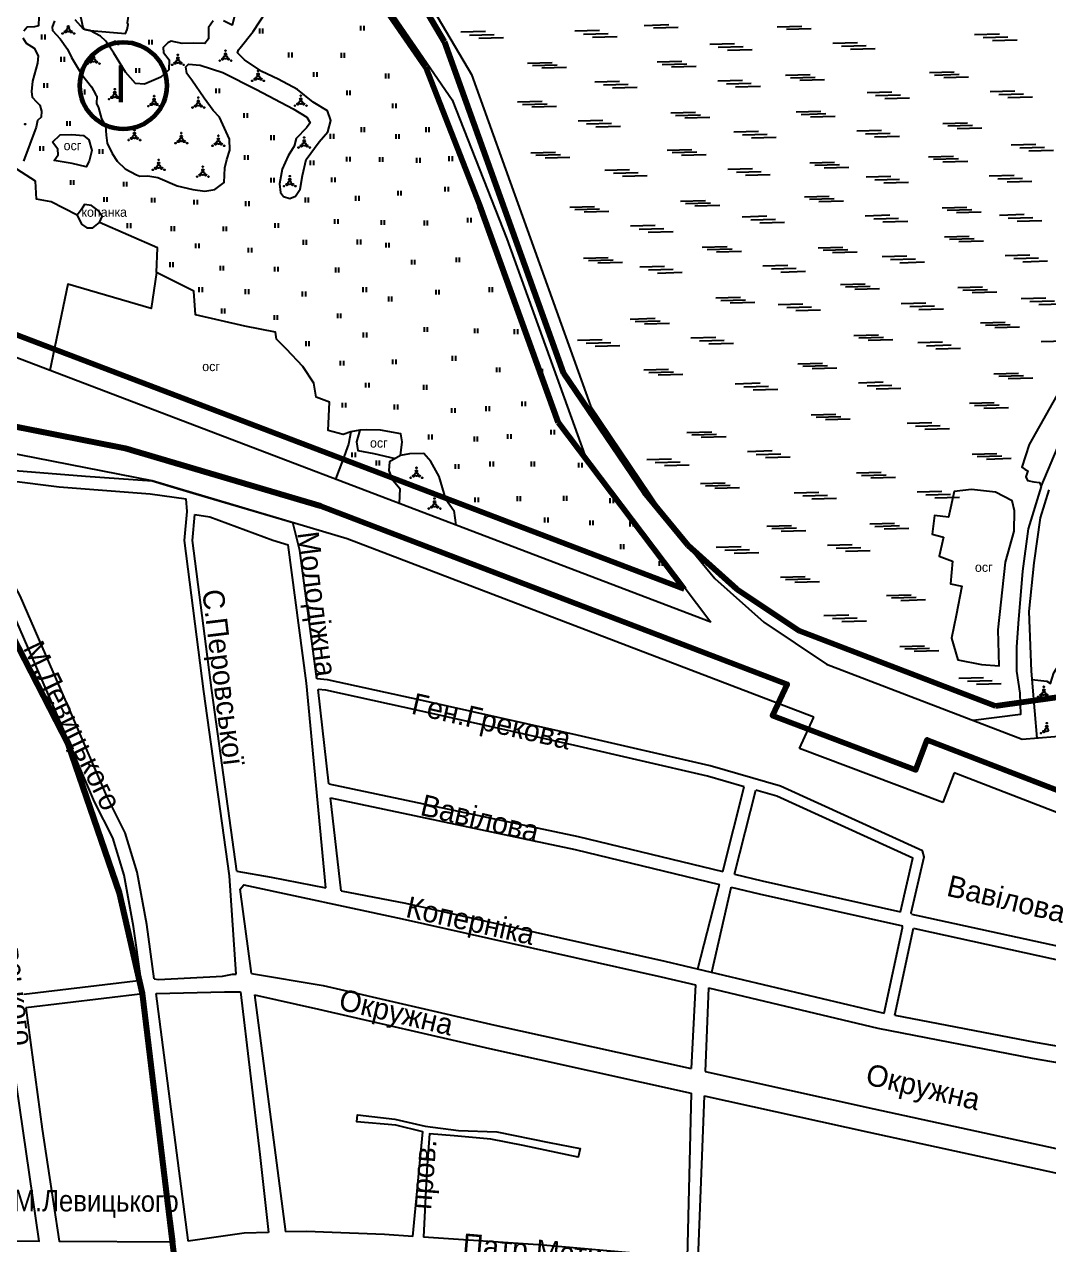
# Model space of a CAD drawing. Header units: millimetres. Extents: x 1378883 to 1389513, y 5662980 to 5673292.
# Drawn here: x 1382031 to 1382798, y 5668960 to 5669874 of the extents above; entities that cross this region are included whole.
import ezdxf
from ezdxf.enums import TextEntityAlignment as Align

# ---------------------------------------------------------------- set-up
doc = ezdxf.new("R2010")
doc.units = ezdxf.units.MM
doc.layers.add('_5Інше', color=252, linetype='Continuous', lineweight=25)
for name, color, linetype in [('zona', 3, 'Continuous'), ('вулиці', 7, 'Continuous'), ('ВулНазва', 7, 'Continuous'), ('КартаСкан', 252, 'Continuous'), ('район', 6, 'Continuous'), ('Умовні познач', 7, 'Continuous')]:
    doc.layers.add(name, color=color, linetype=linetype)
picture_1 = doc.add_image_def('image1.tif', size_in_pixel=(29607, 29619))

# ---------------------------------------------------------------- blocks, each defined once
blk = doc.blocks.new('ЛвЗд')
at = {"layer": '_5Інше', "color": 204, "linetype": 'Continuous'}
for points in [[(45384.278, 27719.07), (45441.322, 27620.936)], [(45365.097, 27693.198), (45426.894, 27602.167)], [(45441.322, 27620.936), (45529.029, 27372.381)], [(45426.894, 27602.167), (45467.038, 27497.854)], [(45467.038, 27497.854), (45524.604, 27335.455)], [(45618.289, 27209.898), (45033.36, 27436.615)], [(45529.029, 27372.381), (45589.043, 27282.46)], [(45200.411, 27318.158), (45064.138, 27345.68)], [(45524.604, 27335.455), (45618.289, 27209.898)], [(45346.311, 27274.063), (45200.411, 27318.158)], [(45589.043, 27282.46), (45621.425, 27242.776)], [(45694.999, 27138.494), (45346.311, 27274.063)], [(45621.425, 27242.776), (45657.844, 27209.851)], [(45657.844, 27209.851), (45704.704, 27178.088)], [(45704.704, 27178.088), (45850.894, 27120.94)], [(45684, 27115), (45694.999, 27138.494)], [(45850.894, 27120.94), (45961.015, 27129.247)], [(45791.094, 27073.857), (45684, 27115)], [(45799.712, 27096.204), (45791.094, 27073.857)], [(46668.483, 26754.579), (45799.712, 27096.204)]]:
    blk.add_lwpolyline(points, dxfattribs=at)

msp = doc.modelspace()

# ---------------------------------------------------------------- linework, layer by layer
at = {"layer": 'zona', "color": 3, "lineweight": 60}
msp.add_circle((1382105.44, 5669827.83), 32.54, dxfattribs=at)
at = {"layer": 'вулиці', "color": 7}
for p, q in [((1382044.43, 5669862.44), (1382044.43, 5669866.04)), ((1382046.83, 5669862.44), (1382046.83, 5669866.04)), ((1382207.59, 5669866.85), (1382207.59, 5669870.45)), ((1382209.99, 5669866.85), (1382209.99, 5669870.45)), ((1382283.42, 5669868.94), (1382283.42, 5669872.54)), ((1382285.82, 5669868.94), (1382285.82, 5669872.54)), ((1382099.36, 5669858.05), (1382099.36, 5669861.65)), ((1382101.76, 5669858.05), (1382101.76, 5669861.65)), ((1382124.69, 5669858.6), (1382124.69, 5669862.2)), ((1382127.09, 5669858.6), (1382127.09, 5669862.2)), ((1382058.94, 5669845.66), (1382058.94, 5669849.26)), ((1382061.34, 5669845.66), (1382061.34, 5669849.26)), ((1382229.38, 5669848.96), (1382229.38, 5669852.56)), ((1382231.78, 5669848.96), (1382231.78, 5669852.56)), ((1382268.79, 5669848.66), (1382268.79, 5669852.26)), ((1382271.19, 5669848.66), (1382271.19, 5669852.26)), ((1382115.09, 5669837.32), (1382115.09, 5669840.92)), ((1382117.49, 5669837.32), (1382117.49, 5669840.92)), ((1382248.19, 5669834.34), (1382248.19, 5669837.94)), ((1382250.59, 5669834.34), (1382250.59, 5669837.94)), ((1382301.93, 5669833.15), (1382301.93, 5669836.75)), ((1382304.33, 5669833.15), (1382304.33, 5669836.75)), ((1382046.22, 5669826.09), (1382046.22, 5669829.69)), ((1382048.62, 5669826.09), (1382048.62, 5669829.69)), ((1382074.21, 5669821.26), (1382074.21, 5669824.86)), ((1382076.61, 5669821.26), (1382076.61, 5669824.86)), ((1382175.08, 5669822.14), (1382175.08, 5669825.74)), ((1382177.48, 5669822.14), (1382177.48, 5669825.74)), ((1382272.97, 5669820.63), (1382272.97, 5669824.23)), ((1382275.37, 5669820.63), (1382275.37, 5669824.23)), ((1382307.33, 5669810.93), (1382307.33, 5669814.53)), ((1382309.73, 5669810.93), (1382309.73, 5669814.53)), ((1382063.27, 5669797.61), (1382063.27, 5669801.21)), ((1382065.67, 5669797.61), (1382065.67, 5669801.21)), ((1382195.95, 5669803.58), (1382195.95, 5669807.18)), ((1382198.35, 5669803.58), (1382198.35, 5669807.18)), ((1382260.63, 5669788.03), (1382260.63, 5669791.63)), ((1382263.03, 5669788.03), (1382263.03, 5669791.63)), ((1382283.75, 5669793.04), (1382283.75, 5669796.64)), ((1382286.15, 5669793.04), (1382286.15, 5669796.64)), ((1382309.72, 5669787.97), (1382309.72, 5669791.57)), ((1382312.12, 5669787.97), (1382312.12, 5669791.57)), ((1382332.11, 5669793.04), (1382332.11, 5669796.64)), ((1382334.51, 5669793.04), (1382334.51, 5669796.64)), ((1382043.17, 5669778.9), (1382043.17, 5669782.5)), ((1382045.57, 5669778.9), (1382045.57, 5669782.5)), ((1382216.05, 5669787.05), (1382216.05, 5669790.65)), ((1382218.45, 5669787.05), (1382218.45, 5669790.65)), ((1382087.71, 5669776.61), (1382087.71, 5669780.21)), ((1382090.11, 5669776.61), (1382090.11, 5669780.21)), ((1382196.46, 5669772.24), (1382196.46, 5669775.84)), ((1382198.86, 5669772.24), (1382198.86, 5669775.84)), ((1382272.85, 5669771), (1382272.85, 5669774.6)), ((1382275.25, 5669771), (1382275.25, 5669774.6)), ((1382297.48, 5669770.67), (1382297.48, 5669774.27)), ((1382299.88, 5669770.67), (1382299.88, 5669774.27)), ((1382325.25, 5669770.08), (1382325.25, 5669773.68)), ((1382327.65, 5669770.08), (1382327.65, 5669773.68)), ((1382349.43, 5669771.27), (1382349.43, 5669774.87)), ((1382351.83, 5669771.27), (1382351.83, 5669774.87)), ((1382245.62, 5669768.2), (1382245.62, 5669771.8)), ((1382248.02, 5669768.2), (1382248.02, 5669771.8)), ((1382066.08, 5669753.48), (1382066.08, 5669757.08)), ((1382068.48, 5669753.48), (1382068.48, 5669757.08)), ((1382105.78, 5669752.21), (1382105.78, 5669755.81)), ((1382108.18, 5669752.21), (1382108.18, 5669755.81)), ((1382216.05, 5669755.28), (1382216.05, 5669758.88)), ((1382218.45, 5669755.28), (1382218.45, 5669758.88)), ((1382261.65, 5669755.49), (1382261.65, 5669759.09)), ((1382264.05, 5669755.49), (1382264.05, 5669759.09)), ((1382279.6, 5669741.6), (1382279.6, 5669745.2)), ((1382282, 5669741.6), (1382282, 5669745.2)), ((1382311.22, 5669745.53), (1382311.22, 5669749.13)), ((1382313.62, 5669745.53), (1382313.62, 5669749.13)), ((1382346.45, 5669748.51), (1382346.45, 5669752.11)), ((1382348.85, 5669748.51), (1382348.85, 5669752.11)), ((1382091.02, 5669740.77), (1382091.02, 5669744.37)), ((1382093.42, 5669740.77), (1382093.42, 5669744.37)), ((1382126.68, 5669740.21), (1382126.68, 5669743.81)), ((1382129.08, 5669740.21), (1382129.08, 5669743.81)), ((1382158.49, 5669738.69), (1382158.49, 5669742.29)), ((1382160.89, 5669738.69), (1382160.89, 5669742.29)), ((1382197.22, 5669737.6), (1382197.22, 5669741.2)), ((1382199.62, 5669737.6), (1382199.62, 5669741.2)), ((1382241.78, 5669740.4), (1382241.78, 5669744)), ((1382244.18, 5669740.4), (1382244.18, 5669744)), ((1382263.94, 5669724.22), (1382263.94, 5669727.82)), ((1382266.34, 5669724.22), (1382266.34, 5669727.82)), ((1382298.68, 5669723.46), (1382298.68, 5669727.06)), ((1382301.08, 5669723.46), (1382301.08, 5669727.06)), ((1382363.47, 5669725.25), (1382363.47, 5669728.85)), ((1382365.87, 5669725.25), (1382365.87, 5669728.85)), ((1382108.61, 5669721.15), (1382108.61, 5669724.75)), ((1382111.01, 5669721.15), (1382111.01, 5669724.75)), ((1382141.44, 5669718.86), (1382141.44, 5669722.46)), ((1382143.84, 5669718.86), (1382143.84, 5669722.46)), ((1382180.42, 5669718.79), (1382180.42, 5669722.39)), ((1382182.82, 5669718.79), (1382182.82, 5669722.39)), ((1382219.13, 5669721.34), (1382219.13, 5669724.94)), ((1382221.53, 5669721.34), (1382221.53, 5669724.94)), ((1382330.93, 5669723.16), (1382330.93, 5669726.76)), ((1382333.33, 5669723.16), (1382333.33, 5669726.76)), ((1382159.81, 5669706.08), (1382159.81, 5669709.68)), ((1382162.21, 5669706.08), (1382162.21, 5669709.68)), ((1382240.25, 5669708.63), (1382240.25, 5669712.23)), ((1382242.65, 5669708.63), (1382242.65, 5669712.23)), ((1382280.78, 5669708.93), (1382280.78, 5669712.53)), ((1382283.18, 5669708.93), (1382283.18, 5669712.53)), ((1382302.17, 5669706.53), (1382302.17, 5669710.13)), ((1382304.57, 5669706.53), (1382304.57, 5669710.13)), ((1382199.26, 5669702.77), (1382199.26, 5669706.37)), ((1382201.66, 5669702.77), (1382201.66, 5669706.37)), ((1382140.42, 5669691.91), (1382140.42, 5669695.51)), ((1382142.82, 5669691.91), (1382142.82, 5669695.51)), ((1382178.13, 5669689.3), (1382178.13, 5669692.9)), ((1382180.53, 5669689.3), (1382180.53, 5669692.9)), ((1382218.88, 5669688.54), (1382218.88, 5669692.14)), ((1382221.28, 5669688.54), (1382221.28, 5669692.14)), ((1382264.46, 5669687.99), (1382264.46, 5669691.59)), ((1382266.86, 5669687.99), (1382266.86, 5669691.59)), ((1382321.4, 5669693.81), (1382321.4, 5669697.41)), ((1382323.8, 5669693.81), (1382323.8, 5669697.41)), ((1382354.83, 5669695.6), (1382354.83, 5669699.2)), ((1382357.23, 5669695.6), (1382357.23, 5669699.2)), ((1382162.35, 5669673.28), (1382162.35, 5669676.88)), ((1382164.75, 5669673.28), (1382164.75, 5669676.88)), ((1382196.97, 5669671.76), (1382196.97, 5669675.36)), ((1382199.37, 5669671.76), (1382199.37, 5669675.36)), ((1382239.74, 5669669.98), (1382239.74, 5669673.58)), ((1382242.14, 5669669.98), (1382242.14, 5669673.58)), ((1382285.04, 5669673.27), (1382285.04, 5669676.87)), ((1382287.44, 5669673.27), (1382287.44, 5669676.87)), ((1382339.61, 5669671.44), (1382339.61, 5669675.04)), ((1382342.01, 5669671.44), (1382342.01, 5669675.04)), ((1382379.61, 5669673.23), (1382379.61, 5669676.83)), ((1382382.01, 5669673.23), (1382382.01, 5669676.83)), ((1382304.21, 5669666.29), (1382304.21, 5669669.89)), ((1382306.61, 5669666.29), (1382306.61, 5669669.89)), ((1382179.15, 5669657.27), (1382179.15, 5669660.87)), ((1382181.55, 5669657.27), (1382181.55, 5669660.87)), ((1382218.62, 5669652.44), (1382218.62, 5669656.04)), ((1382221.02, 5669652.44), (1382221.02, 5669656.04)), ((1382265.99, 5669653.67), (1382265.99, 5669657.27)), ((1382268.39, 5669653.67), (1382268.39, 5669657.27)), ((1382330.93, 5669643.41), (1382330.93, 5669647.01)), ((1382333.33, 5669643.41), (1382333.33, 5669647.01)), ((1382368.6, 5669642.41), (1382368.6, 5669646.01)), ((1382371, 5669642.41), (1382371, 5669646.01)), ((1382398.45, 5669641.81), (1382398.45, 5669645.41)), ((1382400.85, 5669641.81), (1382400.85, 5669645.41)), ((1382242.32, 5669632.83), (1382242.32, 5669636.43)), ((1382244.72, 5669632.83), (1382244.72, 5669636.43)), ((1382285.35, 5669639.33), (1382285.35, 5669642.93)), ((1382287.75, 5669639.33), (1382287.75, 5669642.93)), ((1382268.05, 5669618.23), (1382268.05, 5669621.83)), ((1382270.45, 5669618.23), (1382270.45, 5669621.83)), ((1382307.24, 5669619.25), (1382307.24, 5669622.85)), ((1382309.64, 5669619.25), (1382309.64, 5669622.85)), ((1382352.06, 5669621.8), (1382352.06, 5669625.4)), ((1382354.46, 5669621.8), (1382354.46, 5669625.4)), ((1382385.02, 5669613.18), (1382385.02, 5669616.78)), ((1382387.42, 5669613.18), (1382387.42, 5669616.78)), ((1382416.97, 5669612.29), (1382416.97, 5669615.89)), ((1382419.37, 5669612.29), (1382419.37, 5669615.89)), ((1382287.13, 5669601.71), (1382287.13, 5669605.31)), ((1382289.53, 5669601.71), (1382289.53, 5669605.31)), ((1382330.42, 5669600.09), (1382330.42, 5669603.69)), ((1382332.82, 5669600.09), (1382332.82, 5669603.69)), ((1382269.57, 5669586.71), (1382269.57, 5669590.31)), ((1382271.97, 5669586.71), (1382271.97, 5669590.31)), ((1382404.15, 5669587.73), (1382404.15, 5669591.33)), ((1382406.55, 5669587.73), (1382406.55, 5669591.33)), ((1382308.51, 5669585.43), (1382308.51, 5669589.03)), ((1382310.91, 5669585.43), (1382310.91, 5669589.03)), ((1382351.55, 5669582.8), (1382351.55, 5669586.4)), ((1382353.95, 5669582.8), (1382353.95, 5669586.4)), ((1382377.28, 5669584.15), (1382377.28, 5669587.75)), ((1382379.68, 5669584.15), (1382379.68, 5669587.75)), ((1382334.24, 5669562.97), (1382334.24, 5669566.57)), ((1382336.64, 5669562.97), (1382336.64, 5669566.57)), ((1382368.32, 5669561.48), (1382368.32, 5669565.08)), ((1382370.72, 5669561.48), (1382370.72, 5669565.08)), ((1382393.4, 5669563.27), (1382393.4, 5669566.87)), ((1382395.8, 5669563.27), (1382395.8, 5669566.87)), ((1382425.94, 5669566.55), (1382425.94, 5669570.15)), ((1382428.34, 5669566.55), (1382428.34, 5669570.15)), ((1382276.87, 5669549.62), (1382276.87, 5669553.22)), ((1382279.27, 5669549.62), (1382279.27, 5669553.22)), ((1382294.96, 5669543.45), (1382294.96, 5669547.05)), ((1382297.36, 5669543.45), (1382297.36, 5669547.05)), ((1382354.29, 5669540.9), (1382354.29, 5669544.5)), ((1382356.69, 5669540.9), (1382356.69, 5669544.5)), ((1382380.26, 5669542.69), (1382380.26, 5669546.29)), ((1382382.66, 5669542.69), (1382382.66, 5669546.29)), ((1382411.01, 5669542.69), (1382411.01, 5669546.29)), ((1382413.41, 5669542.69), (1382413.41, 5669546.29)), ((1382446.54, 5669541.8), (1382446.54, 5669545.4)), ((1382448.94, 5669541.8), (1382448.94, 5669545.4)), ((1382368.92, 5669515.85), (1382368.92, 5669519.45)), ((1382371.32, 5669515.85), (1382371.32, 5669519.45)), ((1382400.56, 5669516.75), (1382400.56, 5669520.35)), ((1382402.96, 5669516.75), (1382402.96, 5669520.35)), ((1382435.2, 5669517.04), (1382435.2, 5669520.64)), ((1382437.6, 5669517.04), (1382437.6, 5669520.64)), ((1382470.13, 5669515.25), (1382470.13, 5669518.85)), ((1382472.53, 5669515.25), (1382472.53, 5669518.85)), ((1382421.21, 5669500.79), (1382421.21, 5669504.39)), ((1382423.61, 5669500.79), (1382423.61, 5669504.39)), ((1382454.95, 5669498.7), (1382454.95, 5669502.3)), ((1382457.35, 5669498.7), (1382457.35, 5669502.3)), ((1382485.1, 5669497.81), (1382485.1, 5669501.41)), ((1382487.5, 5669497.81), (1382487.5, 5669501.41)), ((1382477.94, 5669480.81), (1382477.94, 5669484.41)), ((1382480.34, 5669480.81), (1382480.34, 5669484.41)), ((1382506.9, 5669468.28), (1382506.9, 5669471.88)), ((1382509.3, 5669468.28), (1382509.3, 5669471.88))]:
    msp.add_line(p, q, dxfattribs=at)
at = {"layer": 'вулиці', "color": 7, "lineweight": -2}
for points in [[(1382792.89, 5669527.6), (1382815.14, 5669580.94), (1382837.31, 5669616.93), (1382864.1, 5669654.76), (1382903.85, 5669697.81), (1382919.84, 5669717.41), (1382941.27, 5669740.26), (1382968.56, 5669779.2), (1382991.2, 5669817.95), (1383002.28, 5669844.26), (1383006.95, 5669861.55), (1383016.19, 5669899.39), (1383023.12, 5669951.99), (1383021.26, 5670000.66), (1383015.72, 5670042.19), (1383004.58, 5670073.43), (1382995.81, 5670101.8), (1382978.69, 5670136.65), (1382970.6, 5670153.17), (1382977.35, 5670168.57)], [(1382052.39, 5669785.37), (1382058.04, 5669791.01), (1382066.85, 5669791.24), (1382075.67, 5669790.56), (1382079.73, 5669787.17), (1382081.77, 5669779.27), (1382079.96, 5669771.14), (1382077.7, 5669767.08), (1382067.08, 5669769.56), (1382053.75, 5669771.82), (1382056.69, 5669775.89), (1382056.46, 5669780.18), (1382052.39, 5669785.37)], [(1382275.7, 5669568.66), (1382270.11, 5669566.63), (1382258.94, 5669569.67), (1382259.95, 5669590.74), (1382249.79, 5669594.54), (1382248.02, 5669604.95), (1382239.81, 5669617.47), (1382227.62, 5669630.41), (1382220.25, 5669638.02), (1382219.49, 5669643.35), (1382196.38, 5669647.67), (1382159.55, 5669656.29), (1382158.28, 5669673.81), (1382130.24, 5669687.87), (1382131, 5669706.4), (1382087.5, 5669725.26), (1382089.54, 5669729.83), (1382086.49, 5669734.4), (1382081.66, 5669737.95), (1382076.33, 5669738.71), (1382073.79, 5669734.91), (1382070.99, 5669730.85), (1382051.43, 5669740.74), (1382040.51, 5669742.77), (1382039.75, 5669756.23), (1382025.81, 5669765.19)], [(1382070.99, 5669730.85), (1382074.04, 5669724.2), (1382078.04, 5669721.3), (1382082.5, 5669721.3), (1382087.5, 5669725.26), (1382087.5, 5669725.26)], [(1382130.24, 5669687.87), (1382126.38, 5669660.84), (1382063.98, 5669679.26), (1382050.38, 5669614.59)], [(1382282.56, 5669569.93), (1382275.7, 5669568.66), (1382274.18, 5669559.27), (1382269.72, 5669547.57)], [(1382313.04, 5669550.89), (1382314.31, 5669561.04), (1382313.3, 5669567.13), (1382298.06, 5669569.93), (1382287.64, 5669570.18), (1382282.56, 5669569.93), (1382280.02, 5669561.04), (1382281.04, 5669554.7), (1382292.98, 5669552.41), (1382309.08, 5669548.61)], [(1382269.72, 5669547.57), (1382264.23, 5669533.15)], [(1382346.95, 5669518.15), (1382342, 5669535.16), (1382335.65, 5669546.32), (1382330.57, 5669552.41), (1382319.65, 5669552.16), (1382313.04, 5669550.89), (1382304.66, 5669546.07), (1382304.15, 5669539.72), (1382306.56, 5669533.54)], [(1382306.56, 5669533.54), (1382312.44, 5669526.21), (1382311.89, 5669515)], [(1382346.95, 5669518.15), (1382352.83, 5669509.82), (1382354.34, 5669498.83)], [(1382798.43, 5669525.29), (1382792.08, 5669504.28), (1382787.17, 5669470.57), (1382783.49, 5669434.09), (1382785.33, 5669389.51), (1382787.79, 5669359.78), (1382789.45, 5669339.34)], [(1382785.85, 5669383.22), (1382796.91, 5669381.93), (1382799.69, 5669380.13), (1382802.31, 5669388.3), (1382806.24, 5669394.51), (1382809.35, 5669386.34), (1382817.85, 5669381.28), (1382833.72, 5669377.84), (1382852.05, 5669375.07), (1382859.41, 5669372.29), (1382865.13, 5669366.73), (1382891.83, 5669348.7)]]:
    msp.add_lwpolyline(points, dxfattribs=at)
at = {"layer": 'вулиці', "color": 7}
for points in [[(1382053.9, 5669876.19), (1382052.23, 5669871.68), (1382052.36, 5669868.98), (1382058.04, 5669862.85), (1382063.59, 5669855.11), (1382066.56, 5669848.93), (1382074.17, 5669836.29), (1382081.52, 5669826.88), (1382084.5, 5669821.51), (1382085.66, 5669819.83), (1382085.28, 5669814.42), (1382086.82, 5669811.07), (1382089.02, 5669802.94), (1382091.99, 5669797.66), (1382092.63, 5669790.83), (1382093.4, 5669784.64), (1382097.02, 5669777.03), (1382100.92, 5669771.33), (1382106.93, 5669765.53), (1382115.19, 5669761.11), (1382117.72, 5669759.92), (1382123.7, 5669760.31), (1382131.27, 5669759.12), (1382145.88, 5669752.75), (1382157.44, 5669750.1), (1382166.6, 5669748.77), (1382174.04, 5669749.96), (1382181.08, 5669755.27), (1382181.48, 5669766.29), (1382182.94, 5669772.53), (1382185.2, 5669779.56), (1382185.07, 5669787.79), (1382177.36, 5669804.2), (1382172.72, 5669809.24), (1382165.94, 5669818.4), (1382156.63, 5669831.98), (1382152.91, 5669836.9), (1382152.25, 5669841.94), (1382154.37, 5669843.93), (1382163.01, 5669843), (1382179.88, 5669837.56), (1382205.05, 5669824.79), (1382232.55, 5669810.46), (1382242.91, 5669804.09), (1382245.44, 5669799.97), (1382242.51, 5669796.12), (1382234.81, 5669788.2), (1382233.35, 5669782.49), (1382228.83, 5669775.33), (1382224.45, 5669765.24), (1382222.32, 5669754.22), (1382223.25, 5669747.85), (1382225.51, 5669744.8), (1382230.16, 5669743.34), (1382234.41, 5669745.07), (1382237.86, 5669750.24), (1382239.59, 5669760.59), (1382242.38, 5669772.54), (1382252.09, 5669785.72), (1382258.47, 5669793.16), (1382260.73, 5669801.78), (1382258.34, 5669808.82), (1382247.71, 5669815.45), (1382235.91, 5669824.97), (1382221.4, 5669832.75), (1382209.13, 5669838.3), (1382196.06, 5669847.11), (1382190.83, 5669852.33), (1382191.58, 5669854.57), (1382192.86, 5669856.17), (1382202.79, 5669868.38), (1382212.19, 5669882.77)], [(1382071.33, 5669888.85), (1382075.21, 5669871.57), (1382076.52, 5669869.91), (1382080.36, 5669869.05), (1382107.12, 5669866.9), (1382108.41, 5669869.78), (1382108.99, 5669873.44), (1382108.63, 5669874.88), (1382109.93, 5669883.08), (1382109.13, 5669884.23), (1382071.33, 5669888.85)], [(1382042.19, 5669879.5), (1382041.81, 5669872.6), (1382038.93, 5669871.83), (1382033.42, 5669871.44), (1382030.94, 5669868.65)], [(1382141.37, 5669861.04), (1382138.78, 5669859.84), (1382135.38, 5669856.45), (1382135.58, 5669852.65), (1382139.77, 5669847.06), (1382139.58, 5669839.67), (1382133.58, 5669834.08), (1382121.18, 5669828.89), (1382114.59, 5669829.29), (1382106.99, 5669837.87), (1382098.4, 5669852.06), (1382092.23, 5669861.06), (1382088.23, 5669864.93), (1382080.36, 5669869.05), (1382075.72, 5669870.08), (1382069.27, 5669877.17)], [(1382172.72, 5669876.22), (1382169.34, 5669871.22), (1382169.34, 5669862.79), (1382166.44, 5669859.36), (1382158, 5669859.62), (1382149.56, 5669859.36), (1382141.37, 5669861.04), (1382141.37, 5669861.04)], [(1382189.12, 5669881.76), (1382187.01, 5669873.06), (1382180.42, 5669876.22)], [(1382030.16, 5669863.46), (1382032.57, 5669859.66), (1382038.7, 5669855.79), (1382041.73, 5669850.2), (1382041.27, 5669844.54), (1382037.54, 5669831.08), (1382036.61, 5669823.4), (1382037.23, 5669819.06), (1382040.49, 5669815.72), (1382042.82, 5669813.09), (1382044.14, 5669808.67), (1382044, 5669804.19), (1382041.12, 5669801.71), (1382040.27, 5669796.59), (1382030.67, 5669771.26)], [(1382878.41, 5669748.05), (1382877.11, 5669726.17), (1382865.96, 5669696.16), (1382851.71, 5669664.91), (1382830.94, 5669631.92), (1382809.25, 5669604.38), (1382783.86, 5669559.21), (1382778.28, 5669542.23), (1382780.89, 5669540.37), (1382782.83, 5669539.33), (1382781.28, 5669534.95), (1382782.44, 5669532.12), (1382787.22, 5669531.08), (1382791.6, 5669530.57), (1382792.89, 5669527.6), (1382783.07, 5669496.02), (1382778.74, 5669464.21), (1382775.67, 5669425.15), (1382774.41, 5669407.3), (1382774.21, 5669389.56), (1382776.86, 5669372.88), (1382777.36, 5669357.12), (1382777.36, 5669357.12), (1382741.74, 5669352.61)], [(1382118.74, 5669157.86), (1382113.12, 5669198.22), (1382106.08, 5669236.64), (1382097.57, 5669264.67), (1382083.94, 5669291.75), (1382057.6, 5669352.86), (1382019.31, 5669441.44), (1381991.29, 5669493.18), (1381973.07, 5669524.72), (1381950.61, 5669557.57)], [(1381970.77, 5669545.8), (1381980.36, 5669543.05), (1382077.03, 5669535.33), (1382126.95, 5669531.84), (1382143.55, 5669526.93), (1382164.5, 5669520.74), (1382206.9, 5669508.19), (1382232.29, 5669500.68)], [(1381980.92, 5669530.96), (1381983.88, 5669536.75), (1382057.4, 5669527.46), (1382125.58, 5669522.15), (1382152.4, 5669518.43)], [(1382128.65, 5669159.19), (1382122.99, 5669199.81), (1382115.82, 5669239), (1382106.89, 5669268.4), (1382093, 5669295.98), (1382066.78, 5669356.82), (1382028.31, 5669445.82), (1382000.02, 5669498.06), (1381981.54, 5669530.05), (1381980.92, 5669530.96)], [(1382184.87, 5669236.24), (1382165.73, 5669374.27), (1382151.2, 5669487.29), (1382153.3, 5669508.99), (1382152.4, 5669518.43)], [(1382719.52, 5669489.82), (1382716.46, 5669475.61), (1382726.37, 5669471.83), (1382724.93, 5669454.73), (1382733.39, 5669453.11), (1382729.07, 5669431.08), (1382725.65, 5669414.17), (1382730.31, 5669398.02), (1382747.99, 5669394.37), (1382761.32, 5669393.47), (1382760.6, 5669420.29), (1382766.01, 5669470.94), (1382772.67, 5669494.33), (1382772.68, 5669509.37), (1382771.06, 5669516.92), (1382758.45, 5669523.4), (1382740.61, 5669525.38), (1382727.64, 5669523.94), (1382723.32, 5669504.69), (1382712.98, 5669506.08), (1382711.1, 5669491.91), (1382719.52, 5669489.82)], [(1382190.44, 5669239.77), (1382171.68, 5669375.06), (1382157.23, 5669487.39), (1382159.1, 5669506.63)], [(1382159.1, 5669506.63), (1382170.1, 5669505), (1382217.41, 5669487.48), (1382228.87, 5669484.14)], [(1382250.34, 5669383.71), (1382237.51, 5669479.87), (1382232.29, 5669500.68)], [(1382257.13, 5669227.32), (1382242.71, 5669380.42), (1382228.87, 5669484.14)], [(1382695.62, 5669207.52), (1382695.47, 5669208.53), (1382705.15, 5669250.54), (1382704.02, 5669254.93), (1382597.49, 5669303.29), (1382545.02, 5669318.67), (1382445.38, 5669341.48), (1382329.29, 5669367.51), (1382258.31, 5669383.04), (1382250.34, 5669383.71)], [(1382259.45, 5669304.99), (1382251.32, 5669375.6)], [(1382570.36, 5669302.9), (1382543, 5669310.92), (1382443.61, 5669333.68), (1382327.56, 5669359.7), (1382257.12, 5669375.11), (1382251.32, 5669375.6)], [(1382259.45, 5669304.99), (1382445.95, 5669265.68), (1382554.41, 5669239.48)], [(1382554.41, 5669239.48), (1382570.36, 5669302.9)], [(1382563.16, 5669237.37), (1382579.01, 5669300.37)], [(1382687.45, 5669209.34), (1382696.7, 5669249.46), (1382594.7, 5669295.77), (1382579.01, 5669300.37)], [(1382268.66, 5669225.09), (1382260.66, 5669294.51)], [(1382260.66, 5669294.51), (1382443.74, 5669255.92), (1382551.97, 5669229.79)], [(1382190.03, 5669162.69), (1382184.87, 5669236.24)], [(1382190.44, 5669239.77), (1382216.27, 5669235.21), (1382257.13, 5669227.32)], [(1382563.16, 5669237.37), (1382583.88, 5669232.37), (1382687.45, 5669209.34)], [(1382201.41, 5669163.14), (1382193, 5669226.19), (1382195.74, 5669229.55), (1382314.23, 5669204.06), (1382508.32, 5669160.71), (1382533.82, 5669154.66)], [(1382268.66, 5669225.09), (1382316.67, 5669215.81), (1382511.01, 5669172.41), (1382672.92, 5669133.96), (1382675.21, 5669133.51)], [(1382535.77, 5669166.53), (1382551.97, 5669229.79)], [(1382546.23, 5669164.04), (1382560.7, 5669227.57), (1382560.72, 5669227.67)], [(1382560.72, 5669227.67), (1382581.62, 5669222.63), (1382688.82, 5669198.79)], [(1382695.62, 5669207.52), (1382702.64, 5669205.96), (1382833.17, 5669177.48), (1382862.36, 5669171.73)], [(1382675.21, 5669133.51), (1382689.05, 5669197.21), (1382688.82, 5669198.79)], [(1382683.07, 5669131.99), (1382697.18, 5669196.93)], [(1382697.18, 5669196.93), (1382700.49, 5669196.19), (1382831.14, 5669167.68), (1382860.43, 5669161.92)], [(1382128.65, 5669159.19), (1382131.86, 5669158.66), (1382179.79, 5669161.21), (1382187.19, 5669162.57), (1382190.03, 5669162.69)], [(1382201.41, 5669163.14), (1382255.14, 5669154.02), (1382383.72, 5669124.51), (1382530.68, 5669092.09)], [(1382118.74, 5669157.86), (1382031, 5669147.35)], [(1382533.82, 5669154.66), (1382530.68, 5669092.09)], [(1382543.64, 5669152.33), (1382541.14, 5669089.78)], [(1382543.64, 5669152.33), (1382670.39, 5669122.22), (1382786.15, 5669099.79), (1382854.3, 5669088.02)], [(1382120.02, 5669147.94), (1382032.33, 5669137.43)], [(1382143.99, 5668962.31), (1382120.02, 5669147.94)], [(1382130.07, 5669148.24), (1382181.21, 5669149.45), (1382193.16, 5669149.51), (1382193.26, 5669149.49)], [(1382154.03, 5668962.61), (1382153.91, 5668963.58), (1382130.07, 5669148.24)], [(1382193.26, 5669149.49), (1382207.58, 5669027.57), (1382214.17, 5668969.3)], [(1382203.6, 5669147.16), (1382217.25, 5669044.43), (1382226.88, 5668969.62)], [(1382203.6, 5669147.16), (1382251.61, 5669136.36), (1382379.77, 5669106.95), (1382530.74, 5669073.64)], [(1381937.65, 5669126.09), (1381958.46, 5668963.32), (1382042.48, 5668962.65), (1382023.24, 5669095.33), (1382019.99, 5669135.96)], [(1382032.33, 5669137.43), (1382044.58, 5669046.67), (1382057.48, 5668962.73), (1382143.99, 5668962.31)], [(1382683.07, 5669131.99), (1382788.31, 5669111.59), (1382867.33, 5669097.95)], [(1382541.14, 5669089.78), (1382667.54, 5669061.9), (1382857.82, 5669020.38)], [(1382530.74, 5669073.64), (1382527.72, 5668950.15)], [(1382540.44, 5669071.5), (1382535.71, 5668949.5)], [(1382540.44, 5669071.5), (1382663.68, 5669044.32), (1382853.99, 5669002.8)], [(1382322.32, 5668966.2), (1382329.75, 5669044.6), (1382309.45, 5669049.56), (1382280.31, 5669052.04), (1382280.9, 5669057.42), (1382308.87, 5669054.08), (1382331.44, 5669048.84), (1382356.42, 5669045.48), (1382385.12, 5669044.48), (1382424.4, 5669036.66), (1382447.52, 5669032.19), (1382446.16, 5669025.69), (1382404.92, 5669034.28), (1382380.56, 5669039.08), (1382353.14, 5669041.62), (1382334.69, 5669043.18), (1382332.62, 5669016.22), (1382330.17, 5668965.69)], [(1382214.17, 5668969.3), (1382195.94, 5668968.83), (1382154.03, 5668962.61)], [(1382322.32, 5668966.2), (1382300.94, 5668967.6), (1382255.39, 5668969.35), (1382242.77, 5668970.03), (1382226.88, 5668969.62)], [(1382527.72, 5668950.15), (1382520.89, 5668950.71), (1382419.75, 5668959.86), (1382330.17, 5668965.69)]]:
    msp.add_lwpolyline(points, dxfattribs=at)
for centre, radius in [((1382059.91, 5669866.86), 0.312), ((1382062.07, 5669868.11), 0.625), ((1382064.24, 5669869.36), 1.25), ((1382064.24, 5669871.86), 0.625), ((1382066.4, 5669868.11), 0.625), ((1382068.57, 5669866.86), 0.312), ((1382081.03, 5669845.5), 0.625), ((1382083.19, 5669846.75), 1.25), ((1382083.19, 5669849.25), 0.625), ((1382083.19, 5669851.75), 0.312), ((1382085.36, 5669845.5), 0.625), ((1382146.31, 5669845.87), 1.25), ((1382146.31, 5669848.37), 0.625), ((1382146.31, 5669850.87), 0.312), ((1382177.63, 5669846.48), 0.312), ((1382179.8, 5669847.73), 0.625), ((1382181.96, 5669848.98), 1.25), ((1382181.96, 5669851.48), 0.625), ((1382181.96, 5669853.98), 0.312), ((1382184.13, 5669847.73), 0.625), ((1382186.29, 5669846.48), 0.312), ((1382078.86, 5669844.25), 0.312), ((1382087.52, 5669844.25), 0.312), ((1382141.98, 5669843.37), 0.312), ((1382144.15, 5669844.62), 0.625), ((1382148.48, 5669844.62), 0.625), ((1382150.64, 5669843.37), 0.312), ((1382206.35, 5669836.43), 0.625), ((1382206.35, 5669838.93), 0.312), ((1382202.02, 5669831.43), 0.312), ((1382204.19, 5669832.68), 0.625), ((1382206.35, 5669833.93), 1.25), ((1382208.52, 5669832.68), 0.625), ((1382210.68, 5669831.43), 0.312), ((1382096.87, 5669818.93), 0.625), ((1382099.04, 5669820.18), 1.25), ((1382099.04, 5669822.68), 0.625), ((1382099.04, 5669825.18), 0.312), ((1382101.2, 5669818.93), 0.625), ((1382128.49, 5669819.97), 0.312), ((1382161.59, 5669818.84), 0.312), ((1382238.32, 5669817.78), 0.625), ((1382238.32, 5669820.28), 0.312), ((1382094.71, 5669817.68), 0.312), ((1382103.37, 5669817.68), 0.312), ((1382124.16, 5669812.47), 0.312), ((1382126.32, 5669813.72), 0.625), ((1382128.49, 5669814.97), 1.25), ((1382128.49, 5669817.47), 0.625), ((1382130.65, 5669813.72), 0.625), ((1382132.82, 5669812.47), 0.312), ((1382157.26, 5669811.34), 0.312), ((1382159.43, 5669812.59), 0.625), ((1382161.59, 5669813.84), 1.25), ((1382161.59, 5669816.34), 0.625), ((1382163.76, 5669812.59), 0.625), ((1382165.92, 5669811.34), 0.312), ((1382233.99, 5669812.78), 0.312), ((1382236.16, 5669814.03), 0.625), ((1382238.32, 5669815.28), 1.25), ((1382240.49, 5669814.03), 0.625), ((1382242.65, 5669812.78), 0.312), ((1382032.03, 5669798.94), 0.312), ((1382113.77, 5669789.54), 1.25), ((1382113.77, 5669792.04), 0.625), ((1382113.77, 5669794.54), 0.312), ((1382148.86, 5669792.27), 0.312), ((1382109.44, 5669787.04), 0.312), ((1382111.61, 5669788.29), 0.625), ((1382115.94, 5669788.29), 0.625), ((1382118.1, 5669787.04), 0.312), ((1382144.53, 5669784.77), 0.312), ((1382146.69, 5669786.02), 0.625), ((1382148.86, 5669787.27), 1.25), ((1382148.86, 5669789.77), 0.625), ((1382151.02, 5669786.02), 0.625), ((1382153.19, 5669784.77), 0.312), ((1382172.26, 5669782.8), 0.312), ((1382174.42, 5669784.05), 0.625), ((1382176.59, 5669785.3), 1.25), ((1382176.59, 5669787.8), 0.625), ((1382176.59, 5669790.3), 0.312), ((1382178.75, 5669784.05), 0.625), ((1382180.92, 5669782.8), 0.312), ((1382236.54, 5669781.41), 0.312), ((1382238.71, 5669782.66), 0.625), ((1382240.87, 5669783.91), 1.25), ((1382240.87, 5669786.41), 0.625), ((1382240.87, 5669788.91), 0.312), ((1382243.04, 5669782.66), 0.625), ((1382245.2, 5669781.41), 0.312), ((1382131.88, 5669772.21), 0.312), ((1382127.55, 5669764.71), 0.312), ((1382129.72, 5669765.96), 0.625), ((1382131.88, 5669767.21), 1.25), ((1382131.88, 5669769.71), 0.625), ((1382134.05, 5669765.96), 0.625), ((1382136.21, 5669764.71), 0.312), ((1382164.99, 5669764.62), 0.625), ((1382164.99, 5669767.12), 0.312), ((1382160.66, 5669759.62), 0.312), ((1382162.82, 5669760.87), 0.625), ((1382164.99, 5669762.12), 1.25), ((1382167.15, 5669760.87), 0.625), ((1382169.32, 5669759.62), 0.312), ((1382227.96, 5669753.75), 0.625), ((1382230.12, 5669755), 1.25), ((1382230.12, 5669757.5), 0.625), ((1382230.12, 5669760), 0.312), ((1382232.29, 5669753.75), 0.625), ((1382225.79, 5669752.5), 0.312), ((1382234.45, 5669752.5), 0.312), ((1382322.78, 5669535.5), 0.625), ((1382324.94, 5669536.75), 1.25), ((1382324.94, 5669539.25), 0.625), ((1382324.94, 5669541.75), 0.312), ((1382327.11, 5669535.5), 0.625), ((1382320.61, 5669534.25), 0.312), ((1382329.27, 5669534.25), 0.312), ((1382338.52, 5669516.15), 0.625), ((1382338.52, 5669518.65), 0.312), ((1382334.19, 5669511.15), 0.312), ((1382336.36, 5669512.4), 0.625), ((1382338.52, 5669513.65), 1.25), ((1382340.69, 5669512.4), 0.625), ((1382342.85, 5669511.15), 0.312), ((1382790.47, 5669370.29), 0.312), ((1382792.64, 5669371.54), 0.625), ((1382794.8, 5669372.79), 1.25), ((1382794.8, 5669375.29), 0.625), ((1382794.8, 5669377.79), 0.312), ((1382796.97, 5669371.54), 0.625), ((1382792.67, 5669342.98), 0.312), ((1382794.83, 5669344.23), 0.625), ((1382797, 5669345.48), 1.25), ((1382797, 5669347.98), 0.625), ((1382797, 5669350.48), 0.312)]:
    msp.add_circle(centre, radius, dxfattribs=at)
at = {"layer": 'район', "color": 6, "lineweight": 100}
for p, q in [((1382346.03, 5669860.7), (1382288.41, 5669958.5)), ((1382269.38, 5669932.51), (1382331.71, 5669841.84)), ((1382435.19, 5669612.66), (1382346.03, 5669860.7)), ((1382331.71, 5669841.84), (1382372.47, 5669737.77)), ((1382372.47, 5669737.77), (1382430.99, 5669575.71)), ((1382525.41, 5669450.71), (1381939.16, 5669673.98)), ((1382495.74, 5669523.1), (1382435.19, 5669612.66)), ((1381970.47, 5669583.23), (1382106.9, 5669556.51)), ((1382430.99, 5669575.71), (1382525.41, 5669450.71)), ((1382106.9, 5669556.51), (1382253.06, 5669513.27)), ((1382528.35, 5669483.6), (1382495.74, 5669523.1)), ((1382253.06, 5669513.27), (1382602.54, 5669379.76)), ((1382564.96, 5669450.89), (1382528.35, 5669483.6)), ((1382612.01, 5669419.41), (1382564.96, 5669450.89)), ((1382758.53, 5669363.12), (1382612.01, 5669419.41)), ((1382602.54, 5669379.76), (1382591.68, 5669356.2)), ((1382866.91, 5669378.76), (1382758.53, 5669363.12)), ((1382591.68, 5669356.2), (1382699.01, 5669315.69)), ((1382699.01, 5669315.69), (1382707.5, 5669338.08)), ((1382707.5, 5669338.08), (1383140.04, 5669170.92))]:
    msp.add_line(p, q, dxfattribs=at)
for points in [[(1382628.54, 5668339.16), (1382457.74, 5668373.68), (1382409.85, 5668396.47), (1382382.96, 5668436.86), (1382372.08, 5668452.57), (1382369.67, 5668458.29), (1382316.04, 5668586.46), (1382289.07, 5668624.72), (1382170.67, 5668816.12), (1382143.3, 5668954.2), (1382119.84, 5669148.05), (1382102.48, 5669223.47), (1382064.31, 5669334.59), (1381984.89, 5669488.48), (1381961.63, 5669534.89), (1381950.97, 5669556.45), (1381934.51, 5669582.33), (1381838.19, 5669579.92), (1381700.25, 5669551.79), (1381523.72, 5669474.82), (1381437.55, 5669405.17), (1381323.24, 5669285.24), (1381277.88, 5669210.31)], [(1381934.51, 5669582.33), (1381970.47, 5669583.23), (1382106.9, 5669556.51), (1382253.06, 5669513.27), (1382602.54, 5669379.76), (1382591.68, 5669356.2), (1382699.01, 5669315.69), (1382707.5, 5669338.08), (1383223.99, 5669138.48), (1383578.22, 5669001.4), (1383568.66, 5668964.92), (1383574.4, 5668963), (1383530.93, 5668824.7), (1383525.13, 5668806.23), (1383416.9, 5668411.37), (1383406.08, 5668339.69), (1383436.05, 5668197.21), (1383490.76, 5668027.59)]]:
    msp.add_lwpolyline(points, dxfattribs=at)
at = {"layer": 'Умовні познач', "color": 0, "lineweight": 25}
for p, q in [((1382495.36, 5669872.93), (1382513.86, 5669873.45)), ((1382358.28, 5669867.94), (1382376.78, 5669868.46)), ((1382364.73, 5669865.67), (1382383.23, 5669866.19)), ((1382371.55, 5669863.4), (1382390.06, 5669863.91)), ((1382443.47, 5669868.69), (1382461.97, 5669869.21)), ((1382449.92, 5669866.42), (1382468.42, 5669866.94)), ((1382456.74, 5669864.15), (1382475.25, 5669864.66)), ((1382502.35, 5669871.12), (1382520.85, 5669871.63)), ((1382595.04, 5669871.85), (1382613.54, 5669872.37)), ((1382602.03, 5669870.04), (1382620.53, 5669870.55)), ((1382742.95, 5669866.18), (1382761.45, 5669866.69)), ((1382749.39, 5669863.9), (1382767.9, 5669864.42)), ((1382544.56, 5669858.77), (1382563.06, 5669859.28)), ((1382551.01, 5669856.5), (1382569.51, 5669857.01)), ((1382557.83, 5669854.22), (1382576.33, 5669854.74)), ((1382636.73, 5669859.52), (1382655.23, 5669860.03)), ((1382643.17, 5669857.25), (1382661.67, 5669857.76)), ((1382650, 5669854.97), (1382668.5, 5669855.49)), ((1382756.22, 5669861.63), (1382774.72, 5669862.14)), ((1382505.28, 5669845.49), (1382523.78, 5669846)), ((1382408.1, 5669844.7), (1382426.6, 5669845.21)), ((1382411.82, 5669842.87), (1382430.33, 5669843.39)), ((1382418.82, 5669841.06), (1382437.32, 5669841.57)), ((1382509.01, 5669843.66), (1382527.51, 5669844.18)), ((1382516, 5669841.85), (1382534.5, 5669842.36)), ((1382709.13, 5669837.56), (1382727.63, 5669838.07)), ((1382458.53, 5669830.58), (1382477.04, 5669831.09)), ((1382464.98, 5669828.31), (1382483.48, 5669828.82)), ((1382550.7, 5669831.33), (1382569.2, 5669831.84)), ((1382557.15, 5669829.06), (1382575.65, 5669829.57)), ((1382601.35, 5669835.52), (1382619.85, 5669836.04)), ((1382605.08, 5669833.7), (1382623.58, 5669834.21)), ((1382612.07, 5669831.88), (1382630.57, 5669832.39)), ((1382712.86, 5669835.73), (1382731.36, 5669836.25)), ((1382719.85, 5669833.92), (1382738.36, 5669834.43)), ((1382471.81, 5669826.03), (1382490.31, 5669826.55)), ((1382563.97, 5669826.78), (1382582.47, 5669827.3)), ((1382662.39, 5669822.65), (1382680.89, 5669823.16)), ((1382668.83, 5669820.38), (1382687.33, 5669820.89)), ((1382675.66, 5669818.1), (1382694.16, 5669818.62)), ((1382754.55, 5669823.4), (1382773.05, 5669823.91)), ((1382761, 5669821.13), (1382779.5, 5669821.64)), ((1382767.82, 5669818.85), (1382786.33, 5669819.37)), ((1382400.55, 5669815.59), (1382419.05, 5669816.11)), ((1382404.28, 5669813.77), (1382422.78, 5669814.28)), ((1382411.27, 5669811.95), (1382429.77, 5669812.47)), ((1382445.96, 5669801.44), (1382464.47, 5669801.95)), ((1382515.32, 5669807.33), (1382533.82, 5669807.85)), ((1382519.05, 5669805.51), (1382537.55, 5669806.02)), ((1382526.04, 5669803.69), (1382544.54, 5669804.2)), ((1382609.39, 5669808.12), (1382627.89, 5669808.63)), ((1382613.12, 5669806.3), (1382631.62, 5669806.81)), ((1382620.11, 5669804.48), (1382638.61, 5669804.99)), ((1382452.41, 5669799.16), (1382470.91, 5669799.68)), ((1382459.24, 5669796.89), (1382477.74, 5669797.4)), ((1382562.64, 5669793.21), (1382581.15, 5669793.73)), ((1382569.09, 5669790.94), (1382587.59, 5669791.45)), ((1382654.81, 5669793.96), (1382673.31, 5669794.48)), ((1382661.26, 5669791.69), (1382679.76, 5669792.2)), ((1382719.18, 5669799.4), (1382737.68, 5669799.92)), ((1382722.91, 5669797.58), (1382741.41, 5669798.09)), ((1382729.9, 5669795.76), (1382748.4, 5669796.27)), ((1382575.92, 5669788.67), (1382594.42, 5669789.18)), ((1382668.08, 5669789.42), (1382686.58, 5669789.93)), ((1382770.24, 5669783.42), (1382788.74, 5669783.93)), ((1382776.68, 5669781.14), (1382795.19, 5669781.66)), ((1382410.59, 5669777.44), (1382429.09, 5669777.95)), ((1382414.32, 5669775.62), (1382432.82, 5669776.13)), ((1382421.31, 5669773.8), (1382439.81, 5669774.31)), ((1382512.76, 5669779.47), (1382531.26, 5669779.99)), ((1382516.49, 5669777.65), (1382534.99, 5669778.16)), ((1382523.48, 5669775.83), (1382541.98, 5669776.35)), ((1382708.51, 5669774.49), (1382727.02, 5669775.01)), ((1382712.24, 5669772.67), (1382730.75, 5669773.18)), ((1382783.51, 5669778.87), (1382802.01, 5669779.38)), ((1382466.01, 5669764.57), (1382484.52, 5669765.08)), ((1382558.18, 5669765.32), (1382576.68, 5669765.83)), ((1382564.63, 5669763.04), (1382583.13, 5669763.56)), ((1382619.43, 5669769.97), (1382637.94, 5669770.48)), ((1382623.16, 5669768.14), (1382641.66, 5669768.66)), ((1382630.15, 5669766.33), (1382648.66, 5669766.84)), ((1382719.23, 5669770.85), (1382737.74, 5669771.36)), ((1382472.46, 5669762.29), (1382490.96, 5669762.81)), ((1382479.29, 5669760.02), (1382497.79, 5669760.53)), ((1382571.45, 5669760.77), (1382589.95, 5669761.28)), ((1382661.77, 5669759.58), (1382680.27, 5669760.1)), ((1382668.21, 5669757.31), (1382686.72, 5669757.83)), ((1382675.04, 5669755.04), (1382693.54, 5669755.55)), ((1382753.93, 5669760.33), (1382772.43, 5669760.85)), ((1382760.38, 5669758.06), (1382778.88, 5669758.58)), ((1382767.21, 5669755.79), (1382785.71, 5669756.3)), ((1382615.63, 5669744.6), (1382634.13, 5669745.11)), ((1382439.9, 5669736.86), (1382458.4, 5669737.38)), ((1382522.8, 5669741.32), (1382541.31, 5669741.83)), ((1382526.53, 5669739.5), (1382545.04, 5669740.01)), ((1382533.52, 5669737.68), (1382552.03, 5669738.19)), ((1382619.35, 5669742.78), (1382637.86, 5669743.29)), ((1382626.35, 5669740.96), (1382644.85, 5669741.47)), ((1382718.56, 5669736.34), (1382737.06, 5669736.85)), ((1382443.63, 5669735.04), (1382462.13, 5669735.55)), ((1382450.62, 5669733.22), (1382469.12, 5669733.74)), ((1382568.88, 5669729.69), (1382587.38, 5669730.21)), ((1382575.33, 5669727.42), (1382593.83, 5669727.93)), ((1382661.04, 5669730.44), (1382679.55, 5669730.96)), ((1382667.49, 5669728.17), (1382685.99, 5669728.68)), ((1382722.29, 5669734.51), (1382740.79, 5669735.03)), ((1382729.28, 5669732.7), (1382747.78, 5669733.21)), ((1382761.51, 5669730.94), (1382780.02, 5669731.45)), ((1382767.96, 5669728.67), (1382786.46, 5669729.18)), ((1382774.79, 5669726.39), (1382793.29, 5669726.91)), ((1382485.32, 5669722.71), (1382503.82, 5669723.22)), ((1382491.77, 5669720.43), (1382510.27, 5669720.95)), ((1382498.59, 5669718.16), (1382517.09, 5669718.67)), ((1382582.15, 5669725.15), (1382600.65, 5669725.66)), ((1382674.32, 5669725.9), (1382692.82, 5669726.41)), ((1382720.36, 5669714.71), (1382738.86, 5669715.22)), ((1382724.09, 5669712.88), (1382742.59, 5669713.4)), ((1382731.08, 5669711.07), (1382749.58, 5669711.58)), ((1382539.03, 5669706.97), (1382557.53, 5669707.48)), ((1382542.75, 5669705.15), (1382561.26, 5669705.66)), ((1382549.75, 5669703.33), (1382568.25, 5669703.84)), ((1382625.67, 5669706.45), (1382644.17, 5669706.96)), ((1382629.4, 5669704.62), (1382647.9, 5669705.13)), ((1382636.39, 5669702.8), (1382654.89, 5669703.32)), ((1382673.61, 5669699.8), (1382692.11, 5669700.31)), ((1382765.78, 5669700.55), (1382784.28, 5669701.06)), ((1382449.94, 5669698.71), (1382468.45, 5669699.22)), ((1382453.67, 5669696.89), (1382472.18, 5669697.4)), ((1382460.66, 5669695.07), (1382479.17, 5669695.58)), ((1382492.28, 5669692.06), (1382510.78, 5669692.58)), ((1382498.72, 5669689.79), (1382517.23, 5669690.3)), ((1382584.44, 5669692.81), (1382602.95, 5669693.33)), ((1382590.89, 5669690.54), (1382609.39, 5669691.05)), ((1382680.06, 5669697.53), (1382698.56, 5669698.04)), ((1382686.89, 5669695.25), (1382705.39, 5669695.77)), ((1382772.22, 5669698.28), (1382790.73, 5669698.79)), ((1382779.05, 5669696), (1382797.55, 5669696.52)), ((1382505.55, 5669687.52), (1382524.05, 5669688.03)), ((1382597.72, 5669688.27), (1382616.22, 5669688.78)), ((1382642.51, 5669678.95), (1382661.01, 5669679.46)), ((1382646.24, 5669677.12), (1382664.74, 5669677.64)), ((1382653.23, 5669675.31), (1382671.73, 5669675.82)), ((1382730.4, 5669676.55), (1382748.9, 5669677.07)), ((1382734.13, 5669674.73), (1382752.63, 5669675.24)), ((1382741.12, 5669672.91), (1382759.62, 5669673.43)), ((1382549.07, 5669668.82), (1382567.57, 5669669.33)), ((1382552.8, 5669666.99), (1382571.3, 5669667.51)), ((1382559.79, 5669665.18), (1382578.29, 5669665.69)), ((1382595.77, 5669664.04), (1382614.27, 5669664.55)), ((1382687.93, 5669664.79), (1382706.43, 5669665.3)), ((1382694.38, 5669662.52), (1382712.88, 5669663.03)), ((1382777.8, 5669668.4), (1382796.3, 5669668.91)), ((1382784.25, 5669666.13), (1382802.75, 5669666.64)), ((1382791.08, 5669663.85), (1382809.58, 5669664.37)), ((1382602.21, 5669661.77), (1382620.71, 5669662.28)), ((1382609.04, 5669659.49), (1382627.54, 5669660.01)), ((1382701.2, 5669660.24), (1382719.71, 5669660.76)), ((1382485.11, 5669653.08), (1382503.61, 5669653.59)), ((1382488.84, 5669651.26), (1382507.34, 5669651.77)), ((1382495.83, 5669649.44), (1382514.33, 5669649.95)), ((1382747.25, 5669650.3), (1382765.75, 5669650.81)), ((1382750.98, 5669648.48), (1382769.48, 5669648.99)), ((1382757.97, 5669646.66), (1382776.47, 5669647.17)), ((1382445.54, 5669637.33), (1382464.04, 5669637.84)), ((1382451.98, 5669635.06), (1382470.48, 5669635.57)), ((1382530.53, 5669638.92), (1382549.03, 5669639.44)), ((1382536.98, 5669636.65), (1382555.48, 5669637.16)), ((1382652.55, 5669640.79), (1382671.06, 5669641.31)), ((1382656.28, 5669638.97), (1382674.79, 5669639.48)), ((1382663.28, 5669637.15), (1382681.78, 5669637.67)), ((1382700.5, 5669635.39), (1382719, 5669635.91)), ((1382792.67, 5669636.14), (1382811.17, 5669636.66)), ((1382458.81, 5669632.79), (1382477.31, 5669633.3)), ((1382543.8, 5669634.38), (1382562.31, 5669634.89)), ((1382706.95, 5669633.12), (1382725.45, 5669633.63)), ((1382713.77, 5669630.85), (1382732.27, 5669631.36)), ((1382610.49, 5669619.58), (1382628.99, 5669620.09)), ((1382614.22, 5669617.75), (1382632.72, 5669618.27)), ((1382495.16, 5669614.93), (1382513.66, 5669615.44)), ((1382498.89, 5669613.1), (1382517.39, 5669613.62)), ((1382505.88, 5669611.29), (1382524.38, 5669611.8)), ((1382621.21, 5669615.94), (1382639.71, 5669616.45)), ((1382757.29, 5669612.15), (1382775.79, 5669612.66)), ((1382761.02, 5669610.32), (1382779.52, 5669610.84)), ((1382768.01, 5669608.51), (1382786.51, 5669609.02)), ((1382563.74, 5669604.67), (1382582.24, 5669605.18)), ((1382570.19, 5669602.4), (1382588.69, 5669602.91)), ((1382577.01, 5669600.12), (1382595.51, 5669600.64)), ((1382655.91, 5669605.42), (1382674.41, 5669605.93)), ((1382662.35, 5669603.15), (1382680.85, 5669603.66)), ((1382669.18, 5669600.87), (1382687.68, 5669601.39)), ((1382739.06, 5669590.06), (1382757.56, 5669590.57)), ((1382620.53, 5669581.42), (1382639.03, 5669581.94)), ((1382742.78, 5669588.24), (1382761.29, 5669588.75)), ((1382749.78, 5669586.42), (1382768.28, 5669586.93)), ((1382624.26, 5669579.6), (1382642.76, 5669580.11)), ((1382631.25, 5669577.78), (1382649.75, 5669578.29)), ((1382692.31, 5669575.15), (1382710.81, 5669575.67)), ((1382698.75, 5669572.88), (1382717.26, 5669573.39)), ((1382527.53, 5669568.16), (1382546.04, 5669568.68)), ((1382531.26, 5669566.34), (1382549.76, 5669566.85)), ((1382538.25, 5669564.52), (1382556.76, 5669565.04)), ((1382705.58, 5669570.61), (1382724.08, 5669571.12)), ((1382572.95, 5669554.01), (1382591.45, 5669554.52)), ((1382497.37, 5669547.97), (1382515.88, 5669548.49)), ((1382503.82, 5669545.7), (1382522.32, 5669546.21)), ((1382579.4, 5669551.73), (1382597.9, 5669552.25)), ((1382586.22, 5669549.46), (1382604.73, 5669549.97)), ((1382741.14, 5669551.91), (1382759.64, 5669552.42)), ((1382744.87, 5669550.08), (1382763.37, 5669550.6)), ((1382751.86, 5669548.27), (1382770.36, 5669548.78)), ((1382510.65, 5669543.43), (1382529.15, 5669543.94)), ((1382654.5, 5669537.85), (1382673.01, 5669538.36)), ((1382658.23, 5669536.03), (1382676.74, 5669536.54)), ((1382537.58, 5669530.01), (1382556.08, 5669530.52)), ((1382541.31, 5669528.19), (1382559.81, 5669528.7)), ((1382548.3, 5669526.37), (1382566.8, 5669526.88)), ((1382665.22, 5669534.21), (1382683.73, 5669534.72)), ((1382607.76, 5669522.94), (1382626.26, 5669523.46)), ((1382614.2, 5669520.67), (1382632.71, 5669521.18)), ((1382621.03, 5669518.4), (1382639.53, 5669518.91)), ((1382699.92, 5669523.69), (1382718.42, 5669524.21)), ((1382706.37, 5669521.42), (1382724.87, 5669521.93)), ((1382713.2, 5669519.15), (1382731.7, 5669519.66)), ((1382587.43, 5669497.96), (1382605.93, 5669498.48)), ((1382664.55, 5669499.7), (1382683.05, 5669500.21)), ((1382591.16, 5669496.14), (1382609.66, 5669496.65)), ((1382598.15, 5669494.32), (1382616.65, 5669494.84)), ((1382668.28, 5669497.87), (1382686.78, 5669498.39)), ((1382675.27, 5669496.06), (1382693.77, 5669496.57)), ((1382549.5, 5669482.27), (1382568, 5669482.79)), ((1382555.94, 5669480), (1382574.44, 5669480.52)), ((1382632.84, 5669483.81), (1382651.35, 5669484.32)), ((1382639.29, 5669481.54), (1382657.79, 5669482.05)), ((1382562.77, 5669477.73), (1382581.27, 5669478.24)), ((1382646.12, 5669479.26), (1382664.62, 5669479.78)), ((1382597.47, 5669459.81), (1382615.97, 5669460.32)), ((1382601.2, 5669457.99), (1382619.7, 5669458.5)), ((1382608.19, 5669456.17), (1382626.69, 5669456.68)), ((1382676.86, 5669446.11), (1382695.37, 5669446.63)), ((1382680.59, 5669444.29), (1382699.1, 5669444.8)), ((1382687.58, 5669442.47), (1382706.09, 5669442.99)), ((1382630.12, 5669431.21), (1382648.62, 5669431.72)), ((1382636.56, 5669428.93), (1382655.07, 5669429.45)), ((1382643.39, 5669426.66), (1382661.89, 5669427.17)), ((1382686.91, 5669407.96), (1382705.41, 5669408.47)), ((1382690.64, 5669406.14), (1382709.14, 5669406.65)), ((1382697.63, 5669404.32), (1382716.13, 5669404.83)), ((1382731.16, 5669384.16), (1382749.66, 5669384.67)), ((1382737.61, 5669381.89), (1382756.11, 5669382.4)), ((1382744.43, 5669379.61), (1382762.93, 5669380.13))]:
    msp.add_line(p, q, dxfattribs=at)

# ---------------------------------------------------------------- block references
at = {"layer": 'ВулНазва', "color": 7, "lineweight": 9, "rotation": 0.3369352804470327}
msp.add_blockref('ЛвЗд', (1337087.97, 5641948.35), dxfattribs=at)

# ---------------------------------------------------------------- texts
at = {"layer": 'zona', "color": 3, "lineweight": 60}
msp.add_text('І', height=27.66, dxfattribs=at).set_placement((1382098.45, 5669815.39))
at = {"layer": 'вулиці', "color": 7}
for s, p in [('осг', (1382060.72, 5669779.46)), ('копанка', (1382074.12, 5669729.61)), ('осг', (1382164.51, 5669614.07)), ('осг', (1382290.15, 5669556.84)), ('осг', (1382743.15, 5669463.81))]:
    msp.add_text(s, height=7, dxfattribs=at).set_placement(p)
at = {"layer": 'ВулНазва', "color": 1, "lineweight": 9}
for s, rotation, p in [('Молодiжна', 277.38981, (1382248.79, 5669439.53)), ('С.Перовської', 276.98058, (1382178.22, 5669384.48)), ('М.Левицького', 296.05544, (1382065.36, 5669347.69)), ('Ген.Грекова', 347.05725, (1382380.62, 5669349.63)), ('Вавiлова', 346.75802, (1382372.66, 5669279.69)), ('Вавiлова', 346.75802, (1382766.82, 5669219.28)), ('Копернiка', 347.46081, (1382365.05, 5669200.82)), ('ловського', 276.52981, (1382024.78, 5669158.22)), ('Окружна', 346.80353, (1382309.34, 5669131.99)), ('Окружна', 346.80353, (1382703.91, 5669076.04)), ('пров.', 85.51978, (1382332.43, 5669012.66)), ('Патр.Мстислава', 355.18893, (1382440.93, 5668951.38))]:
    msp.add_text(s, height=16, rotation=rotation, dxfattribs=at).set_placement(p, align=Align.MIDDLE)
at = {"layer": 'ВулНазва', "color": 1, "lineweight": 9, "width": 0.9}
msp.add_text('пров. М.Левицького', height=16, rotation=359.72964, dxfattribs=at).set_placement((1382058.67, 5668990.61), align=Align.MIDDLE)

# ---------------------------------------------------------------- pictures from other files: only their frames are drawn
at = {"layer": 'КартаСкан'}
image = msp.add_image(picture_1, insert=(1378952.03, 5663192.31), size_in_units=(10026.9, 10030.97), rotation=0.395435, dxfattribs=at)
image.dxf.flags = 15

doc.saveas('drawing.dxf')
